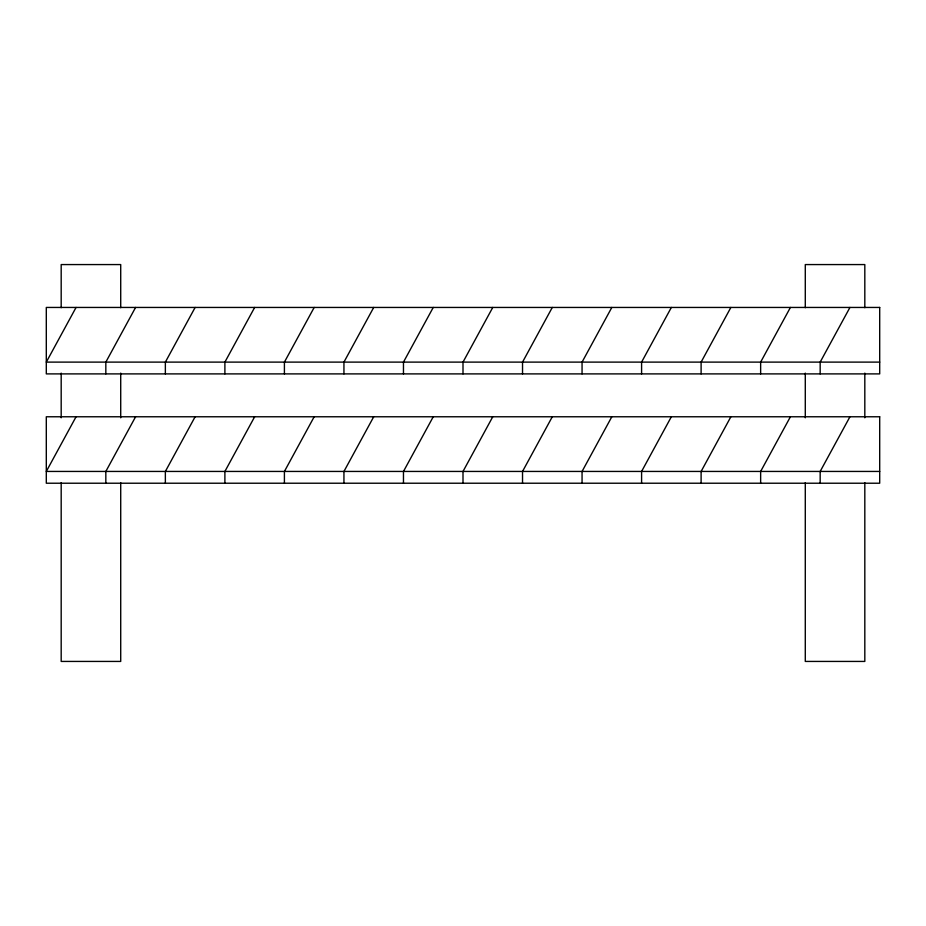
<?xml version="1.0" encoding="UTF-8"?>
<svg xmlns="http://www.w3.org/2000/svg" width="926" height="926" viewBox="0 0 926 926"><rect width="100%" height="100%" fill="white"/><g stroke="black" fill="none" stroke-linecap="round" stroke-linejoin="round"><path stroke-width="1.39" d="M76.059 307.444L46.3 362.112L879.7 362.112M76.059 416.769L46.3 471.438L879.7 471.438M135.59 307.444L105.83 362.112L105.83 373.896M135.59 416.769L105.83 471.438L105.83 483.222M195.12 307.444L165.36 362.112L165.36 373.896M195.12 416.769L165.36 471.438L165.36 483.222M254.65 307.444L224.891 362.112L224.891 373.896M254.65 416.769L224.891 471.438L224.891 483.222M314.18 307.444L284.409 362.112L284.409 373.896M314.18 416.769L284.409 471.438L284.409 483.222M373.71 307.444L343.94 362.112L343.94 373.896M373.71 416.769L343.94 471.438L343.94 483.222M433.241 307.444L403.47 362.112L403.47 373.896M433.241 416.769L403.47 471.438L403.47 483.222M492.759 307.444L463 362.112L463 373.896M492.759 416.769L463 471.438L463 483.222M552.29 307.444L522.53 362.112L522.53 373.896M552.29 416.769L522.53 471.438L522.53 483.222M611.82 307.444L582.06 362.112L582.06 373.896M611.82 416.769L582.06 471.438L582.06 483.222M671.35 307.444L641.591 362.112L641.591 373.896M671.35 416.769L641.591 471.438L641.591 483.222M730.88 307.444L701.109 362.112L701.109 373.896M730.88 416.769L701.109 471.438L701.109 483.222M790.41 307.444L760.64 362.112L760.64 373.896M790.41 416.769L760.64 471.438L760.64 483.222M849.941 307.444L820.17 362.112L820.17 373.896M849.941 416.769L820.17 471.438L820.17 483.222M864.815 307.721L864.815 264.57L805.284 264.57L805.284 307.721M864.815 373.109L864.815 417.8M864.815 482.678L864.815 661.43L805.284 661.43L805.284 482.678M805.284 373.109L805.284 417.8M120.716 307.721L120.716 264.57L61.185 264.57L61.185 307.721M120.716 373.109L120.716 417.8M120.716 482.678L120.716 661.43L61.185 661.43L61.185 482.678M61.185 373.109L61.185 417.8M879.7 307.444L46.3 307.444L46.3 373.896L879.7 373.896L879.7 307.444M879.7 416.769L46.3 416.769L46.3 483.222L879.7 483.222L879.7 416.769"/></g></svg>
